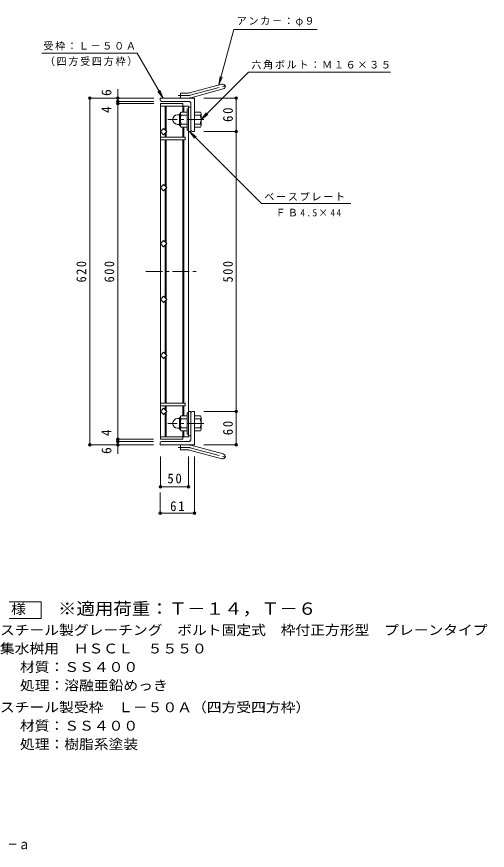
# Model space of a CAD drawing. Units: millimetres at full size, sheet at 1:6. Extents: x -857 to 1055, y -824 to 771.
# Drawn here: x 214 to 1055, y -824 to 666 of the extents above; entities that cross this region are included whole.
import ezdxf
from ezdxf.enums import TextEntityAlignment as Align

# ---------------------------------------------------------------- set-up
doc = ezdxf.new("R2010")
doc.units = ezdxf.units.MM
doc.header["$LTSCALE"] = 6
doc.header["$PDMODE"] = 32
doc.header["$PDSIZE"] = 4.8
doc.linetypes.add('CHAIN1', pattern=[8, 5, -1, 1, -1])
doc.linetypes.add('CHAIN2', pattern=[12, 9, -1, 1, -1])
for name, color, linetype, lineweight in [('E-1', 2, 'Continuous', 9), ('E-2', 3, 'Continuous', 9), ('E-4', 7, 'Continuous', 9), ('E-5', 7, 'Continuous', 9), ('F-5_F-5ﾚｲﾔ', 2, 'Continuous', 9)]:
    doc.layers.add(name, color=color, linetype=linetype, lineweight=lineweight)
doc.styles.add('ＭＳ ゴシック', font='')
doc.styles.get('ＭＳ ゴシック').set_extended_font_data('MS Gothic')

msp = doc.modelspace()

# ---------------------------------------------------------------- linework, layer by layer
at = {"layer": 'E-1'}
for p, q in [((522.603, 530.253), (580.794, 545.845)), ((524.932, 521.56), (583.123, 537.152)), ((506.458, 520.947), (506.458, 529.947)), ((520.274, 529.947), (506.458, 529.947)), ((531.458, 520.947), (470.458, 520.947)), ((470.458, 517.447), (470.458, 520.947)), ((521.458, 514.947), (472.958, 514.947)), ((525.458, 510.947), (525.458, 463.447)), ((531.458, 520.947), (531.458, 460.947)), ((506.458, 493.447), (506.659, 493.447)), ((506.659, 493.197), (506.659, 471.697)), ((518.658, 495.947), (507.697, 495.947)), ((518.658, 501.446), (518.658, 463.447)), ((520.958, 501.446), (518.658, 501.446)), ((531.459, 495.947), (542.42, 495.947)), ((543.659, 493.447), (543.459, 493.447)), ((543.459, 493.197), (543.459, 471.697)), ((501.149, 490.947), (504.658, 490.947)), ((504.658, 473.247), (504.658, 491.647)), ((518.658, 490.447), (507.697, 490.447)), ((531.459, 490.447), (542.42, 490.447)), ((501.158, 473.947), (504.658, 473.947)), ((506.458, 471.447), (506.659, 471.447)), ((518.658, 474.447), (507.697, 474.447)), ((518.658, 468.946), (507.697, 468.946)), ((520.958, 463.447), (518.658, 463.447)), ((531.459, 474.447), (542.42, 474.447)), ((531.459, 468.946), (542.42, 468.946)), ((543.659, 471.447), (543.459, 471.447)), ((527.958, 460.947), (531.458, 460.947)), ((518.658, -79.555), (518.658, -41.555)), ((520.958, -41.555), (518.658, -41.555)), ((525.458, -89.055), (525.458, -41.547)), ((527.958, -39.055), (531.458, -39.055)), ((531.458, -99.055), (531.458, -39.055)), ((501.158, -52.055), (504.658, -52.055)), ((504.658, -51.355), (504.658, -69.755)), ((506.458, -49.555), (506.659, -49.555)), ((506.659, -71.305), (506.659, -49.805)), ((518.658, -47.055), (507.697, -47.055)), ((518.658, -52.555), (507.697, -52.555)), ((531.459, -47.055), (542.42, -47.055)), ((531.459, -52.555), (542.42, -52.555)), ((543.659, -49.555), (543.459, -49.555)), ((543.459, -71.305), (543.459, -49.805)), ((501.149, -69.055), (504.658, -69.055)), ((506.458, -71.555), (506.659, -71.555)), ((518.658, -68.555), (507.697, -68.555)), ((518.658, -74.055), (507.697, -74.055)), ((531.459, -68.555), (542.42, -68.555)), ((531.459, -74.055), (542.42, -74.055)), ((543.659, -71.555), (543.459, -71.555)), ((520.958, -79.555), (518.658, -79.555)), ((470.458, -95.555), (470.458, -99.055)), ((531.458, -99.055), (470.458, -99.055)), ((521.458, -93.055), (472.958, -93.055)), ((506.458, -99.055), (506.458, -108.055)), ((524.932, -99.668), (583.123, -115.26)), ((520.274, -108.055), (506.458, -108.055)), ((522.603, -108.361), (580.794, -123.954))]:
    msp.add_line(p, q, dxfattribs=at)
at = {"layer": 'E-1', "linetype": 'CHAIN2'}
for p, q in [((523.768, 525.907), (588.934, 543.368)), ((520.273, 525.447), (502.653, 525.447)), ((520.273, -103.555), (502.653, -103.555)), ((523.768, -104.015), (588.934, -121.476))]:
    msp.add_line(p, q, dxfattribs=at)
at = {"layer": 'E-1', "linetype": 'CHAIN1'}
for p, q in [((548.575, 482.447), (484.357, 482.447)), ((548.575, -60.555), (484.357, -60.555))]:
    msp.add_line(p, q, dxfattribs=at)
at = {"layer": 'E-1'}
for centre, radius, start, end in [((581.958, 541.499), 4.5, 285.00014, 104.99991), ((520.273, 538.946), 18, 270, 285), ((520.274, 538.946), 9, 270, 285.00002), ((472.958, 517.447), 2.5, 180, 270), ((521.458, 510.947), 4, 0, 90), ((506.458, 491.647), 1.8, 90, 180), ((510.818, 493.197), 4.16, 138.61835, 221.37988), ((539.299, 493.197), 4.16, 318.62012, 41.38165), ((501.158, 482.447), 8.5, 180, 270), ((501.149, 482.457), 8.49, 90, 180), ((530.659, 482.447), 24, 160.52881, 199.47119), ((519.458, 482.447), 24, 340.52881, 19.47119), ((506.458, 473.247), 1.8, 180, 270), ((510.818, 471.697), 4.16, 138.62012, 221.38165), ((527.958, 463.447), 2.5, 180, 270), ((539.299, 471.697), 4.16, 318.61835, 41.37988), ((527.958, -41.555), 2.5, 90, 180), ((501.158, -60.555), 8.5, 90, 180), ((506.458, -51.355), 1.8, 90, 180), ((510.818, -49.805), 4.16, 138.61835, 221.37988), ((530.659, -60.555), 24, 160.52881, 199.47119), ((519.458, -60.555), 24, 340.52881, 19.47119), ((539.299, -49.805), 4.16, 318.62012, 41.38165), ((501.149, -60.565), 8.49, 180, 270), ((506.458, -69.755), 1.8, 180, 270), ((510.818, -71.305), 4.16, 138.62012, 221.38165), ((539.299, -71.305), 4.16, 318.61835, 41.37988), ((521.458, -89.055), 4, 270, 0), ((472.958, -95.555), 2.5, 90, 180), ((520.273, -117.055), 18, 75, 90), ((520.274, -117.055), 9, 74.99998, 90), ((581.958, -119.607), 4.5, 255.00009, 74.99986)]:
    msp.add_arc(centre, radius, start, end, dxfattribs=at)
at = {"layer": 'E-1', "linetype": 'CHAIN2'}
for centre, start, end in [((520.273, 538.946), 270, 284.99995), ((520.273, -117.055), 75.00005, 90)]:
    msp.add_arc(centre, 13.5, start, end, dxfattribs=at)
at = {"layer": 'E-2'}
for p, q in [((470.959, 510.946), (510.959, 510.946)), ((470.959, -89.054), (470.959, 510.946)), ((510.959, 506.446), (510.959, 510.946)), ((470.959, 506.446), (520.958, 506.446)), ((479.459, 463.76), (479.459, 506.446)), ((480.959, 462.26), (480.959, 506.446)), ((510.959, 495.947), (510.959, 506.446)), ((512.458, 506.446), (512.458, 495.947)), ((520.958, -84.554), (520.958, 506.446)), ((525.458, 504.946), (520.958, 504.946)), ((525.458, 460.946), (525.458, 504.946)), ((510.959, 450.946), (510.959, 468.946)), ((512.458, 468.946), (512.458, 450.946)), ((470.959, 450.946), (514.959, 450.946)), ((479.459, 450.946), (479.459, 458.132)), ((480.959, 450.946), (480.959, 459.632)), ((514.959, 450.946), (514.959, 446.446)), ((525.458, 460.946), (520.958, 460.946)), ((470.959, 446.446), (514.959, 446.446)), ((479.459, 446.446), (479.459, 363.76)), ((480.959, 446.446), (480.959, 362.26)), ((510.959, -24.554), (510.959, 446.446)), ((512.458, 446.446), (512.458, -24.554)), ((479.459, 358.132), (479.459, 263.76)), ((480.959, 359.632), (480.959, 262.26)), ((479.459, 258.132), (479.459, 163.759)), ((480.959, 259.632), (480.959, 210.946)), ((480.959, 162.26), (480.959, 210.946)), ((479.459, 63.759), (479.459, 158.132)), ((480.959, 62.26), (480.959, 159.632)), ((480.959, -24.554), (480.959, 59.632)), ((479.459, -24.554), (479.459, 58.132)), ((470.959, -24.554), (514.959, -24.554)), ((470.959, -29.054), (514.959, -29.054)), ((479.459, -29.054), (479.459, -36.241)), ((480.959, -29.054), (480.959, -37.74)), ((510.959, -47.055), (510.959, -29.054)), ((512.458, -29.054), (512.458, -47.055)), ((514.959, -29.054), (514.959, -24.554)), ((479.459, -41.868), (479.459, -84.554)), ((480.959, -40.368), (480.959, -84.554)), ((525.458, -39.054), (520.958, -39.054)), ((525.458, -39.054), (525.458, -83.054)), ((510.959, -84.554), (510.959, -74.055)), ((512.458, -74.055), (512.458, -84.554)), ((470.959, -84.554), (520.958, -84.554)), ((470.959, -89.054), (510.959, -89.054)), ((510.959, -89.054), (510.959, -84.554)), ((525.458, -83.054), (520.958, -83.054))]:
    msp.add_line(p, q, dxfattribs=at)
at = {"layer": 'E-2', "linetype": 'CHAIN1'}
msp.add_line((444.478, 210.946), (540.325, 210.946), dxfattribs=at)
at = {"layer": 'E-2'}
for points in [[(470.959, 460.946), (476.615, 466.603), (482.272, 460.946), (476.615, 455.289)], [(470.959, 360.946), (476.615, 366.603), (482.272, 360.946), (476.615, 355.289)], [(470.959, 260.946), (476.615, 266.603), (482.272, 260.946), (476.615, 255.289)], [(470.959, 160.946), (476.615, 155.289), (482.272, 160.946), (476.615, 166.603)], [(470.959, 60.946), (476.615, 55.289), (482.272, 60.946), (476.615, 66.603)], [(470.959, -39.054), (476.615, -44.711), (482.272, -39.054), (476.615, -33.397)]]:
    msp.add_lwpolyline(points, close=True, dxfattribs=at)
at = {"layer": 'E-4'}
for p, q in [((394.459, 520.947), (394.459, 536.69)), ((342.659, 520.947), (458.959, 520.947)), ((344.459, -99.055), (344.459, 520.947)), ((392.659, 514.947), (458.959, 514.947)), ((392.659, 510.946), (458.959, 510.946)), ((394.459, 520.947), (394.459, 514.947)), ((394.459, 514.947), (394.459, 510.946)), ((394.459, 510.946), (394.459, -89.054)), ((608.259, 520.947), (548.458, 520.947)), ((606.459, 520.947), (606.459, 460.947)), ((608.259, 460.947), (548.458, 460.947)), ((606.459, 460.947), (606.459, -39.055)), ((608.259, -39.055), (548.458, -39.055)), ((606.459, -39.055), (606.459, -99.055)), ((392.659, -89.054), (458.458, -89.054)), ((394.459, -89.054), (394.459, -93.055)), ((342.659, -99.055), (458.458, -99.055)), ((392.659, -93.055), (458.458, -93.055)), ((394.459, -93.055), (394.459, -99.055)), ((394.459, -99.055), (394.459, -115.225)), ((608.259, -99.055), (548.458, -99.055)), ((470.959, -175.855), (470.959, -119.914)), ((520.958, -175.855), (520.958, -119.914)), ((531.458, -222.922), (531.458, -119.914)), ((470.959, -174.055), (520.958, -174.055)), ((470.458, -222.922), (470.458, -184.279)), ((470.458, -221.122), (531.458, -221.122))]:
    msp.add_line(p, q, dxfattribs=at)
for p in [(344.459, 520.947), (394.459, 520.947), (606.459, 520.947), (394.459, 514.947), (394.459, 510.946), (606.459, 460.947), (606.459, -39.055), (394.459, -89.054), (344.459, -99.055), (394.459, -93.055), (394.459, -99.055), (606.459, -99.055), (470.959, -174.055), (520.958, -174.055), (470.458, -221.122), (531.458, -221.122)]:
    msp.add_point(p, dxfattribs=at)
at = {"layer": 'E-5'}
for p, q in [((575.407, 544.402), (601.997, 643.64)), ((750.997, 643.64), (601.997, 643.64)), ((259.164, 601.131), (429.164, 601.131)), ((475.458, 520.947), (429.164, 601.131)), ((575.407, 544.402), (577.365, 559.274)), ((575.407, 544.402), (581.147, 558.26)), ((475.458, 520.947), (466.327, 532.847)), ((475.458, 520.947), (469.718, 534.805)), ((543.458, 482.447), (552.59, 494.347)), ((543.458, 482.447), (555.359, 491.578)), ((522.709, 460.946), (531.84, 449.046)), ((522.709, 460.946), (534.609, 451.815)), ((522.709, 460.946), (651.405, 332.25)), ((651.405, 332.25), (810.905, 332.25))]:
    msp.add_line(p, q, dxfattribs=at)
msp.add_lwpolyline([(543.458, 482.447), (628.25, 567.238), (882.25, 567.238)], dxfattribs=at)
at = {"layer": 'F-5_F-5ﾚｲﾔ'}
msp.add_lwpolyline([(122.739, -409.313), (122.739, -379.313), (257.739, -379.313), (257.739, -409.313)], close=True, dxfattribs=at)

# ---------------------------------------------------------------- texts
at = {"layer": 'E-4', "color": 2, "style": 'ＭＳ ゴシック'}
for s, p in [('6', (388.459, 524.69)), ('4', (388.459, 494.231)), ('4', (388.459, -83.385)), ('6', (388.459, -115.225))]:
    msp.add_text(s, height=17.6, rotation=90, dxfattribs=at).set_placement(p, align=Align.BOTTOM_LEFT)
at = {"layer": 'E-4', "color": 2, "char_height": 17.6, "attachment_point": 7, "rotation": 90, "style": 'ＭＳ ゴシック'}
for s, insert in [('\\T1.27;\\W0.95;60', (600.459, 478.197)), ('\\T1.27;\\W0.9;620', (338.459, 191.446)), ('\\T1.27;\\W0.9;600', (388.459, 191.446)), ('\\T1.27;\\W0.9;500', (600.459, 191.446)), ('\\T1.27;\\W0.95;60', (600.459, -81.805))]:
    msp.add_mtext(s, dxfattribs=dict(at, insert=insert))
at = {"layer": 'E-4', "color": 2, "char_height": 17.6, "attachment_point": 7, "style": 'ＭＳ ゴシック'}
for s, insert in [('\\T1.27;\\W0.95;50', (483.209, -168.055)), ('\\T1.27;\\W0.95;61', (488.208, -217.522))]:
    msp.add_mtext(s, dxfattribs=dict(at, insert=insert))
at = {"layer": 'E-5', "char_height": 13.2, "attachment_point": 7, "style": 'ＭＳ ゴシック'}
for s, insert in [('\\T1.17;アンカ－：φ９', (606.997, 648.64)), ('\\T1.17;受枠：Ｌ－５０Ａ', (261.664, 606.131)), ('\\T1.17;（四方受四方枠）', (264.164, 578.131)), ('\\T1.17;六角ボルト：Ｍ１６×３５', (633.25, 572.238)), ('\\T1.17;ベースプレート', (656.405, 337.25)), ('\\T1.26;\\W0.95;ＦＢ4.5×44', (676.655, 309.25))]:
    msp.add_mtext(s, dxfattribs=dict(at, insert=insert))
at = {"layer": 'F-5_F-5ﾚｲﾔ', "style": 'ＭＳ ゴシック'}
for s, width, p in [('仕\u3000様', 1.1, (151.239, -406.313)), ('スチール製グレーチング\u3000ボルト固定式\u3000枠付正方形型\u3000プレーンタイプ', 1.1, (183.993, -444.065)), ('集水桝用\u3000ＨＳＣＬ\u3000５５５０', 1.1, (183.993, -477.065)), ('材質：ＳＳ４００', 1.1, (219.82, -510.065)), ('処理：溶融亜鉛めっき', 1.1, (219.82, -543.065)), ('スチール製受枠\u3000Ｌ－５０Ａ（四方受四方枠）', 1.1, (183.993, -582.065)), ('材質：ＳＳ４００', 1.1, (219.82, -615.065)), ('処理：樹脂系塗装', 1.1, (219.82, -648.065)), ('集水桝用\u3000クッションなし\u3000ＨＳＣＬ\u3000５５５０－ａ', 0.9, (-280.387, -826.942))]:
    msp.add_text(s, height=17.6, dxfattribs=dict(at, width=width)).set_placement(p, align=Align.BOTTOM_LEFT)
at = {"layer": 'F-5_F-5ﾚｲﾔ', "color": 3, "style": 'ＭＳ ゴシック', "width": 1.1}
msp.add_text('※適用荷重：Ｔ－１４，Ｔ－６', height=21.99, dxfattribs=at).set_placement((287.739, -409.313), align=Align.BOTTOM_LEFT)

doc.saveas('drawing.dxf')
